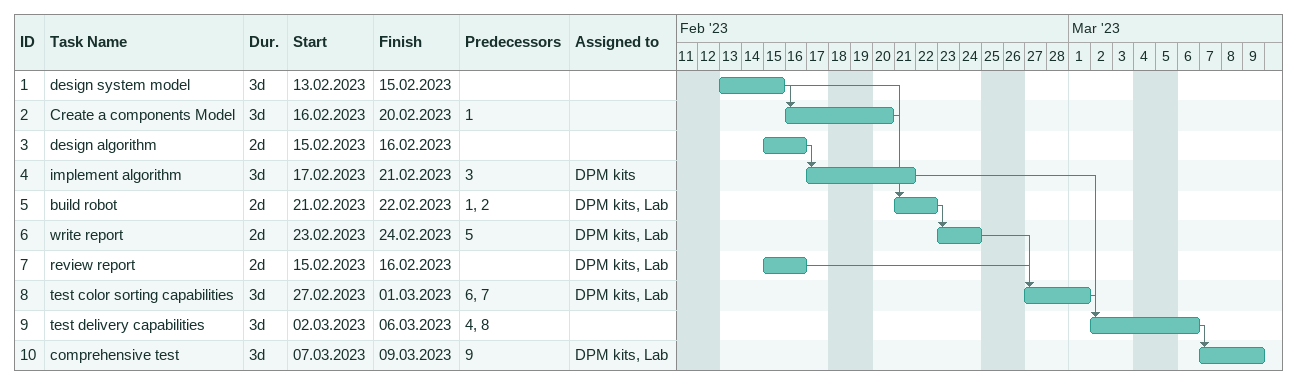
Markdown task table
| ID | Task | Duration | Start | Finish | Predecessors | Resources |
|---|---|---|---|---|---|---|
| 1 | design system model | 3d | 2023-02-13 | 2023-02-15 |  |  |
| 2 | Create a components Model | 3d | 2023-02-16 | 2023-02-20 | 1 |  |
| 3 | design algorithm | 2d | 2023-02-15 | 2023-02-16 |  |  |
| 4 | implement algorithm | 3d | 2023-02-17 | 2023-02-21 | 3 | DPM kits |
| 5 | build robot | 2d | 2023-02-21 | 2023-02-22 | 1, 2 | DPM kits, Lab |
| 6 | write report | 2d | 2023-02-23 | 2023-02-24 | 5 | DPM kits, Lab |
| 7 | review report | 2d | 2023-02-15 | 2023-02-16 |  | DPM kits, Lab |
| 8 | test color sorting capabilities | 3d | 2023-02-27 | 2023-03-01 | 6, 7 | DPM kits, Lab |
| 9 | test delivery capabilities | 3d | 2023-03-02 | 2023-03-06 | 4, 8 |  |
| 10 | comprehensive test | 3d | 2023-03-07 | 2023-03-09 | 9 | DPM kits, Lab |
